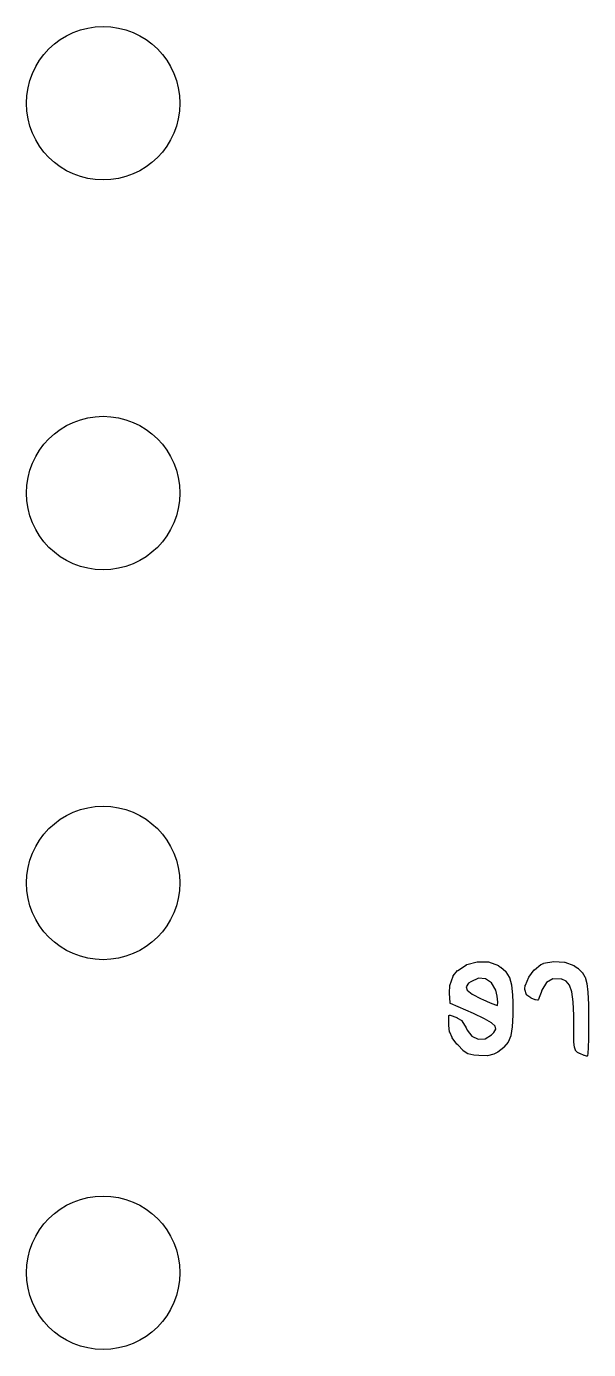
# Model space of a CAD drawing. Extents: x 137.9 to 163.7, y -135.9 to -68.2.
# Drawn here: x 137.95 to 141.61, y -76.8 to -68.17 of the extents above; entities that cross this region are included whole.
import ezdxf

# ---------------------------------------------------------------- set-up
doc = ezdxf.new("R2010")
doc.units = 0
doc.layers.add('BLACK', color=7, linetype='CONTINUOUS')

msp = doc.modelspace()

# ---------------------------------------------------------------- linework, layer by layer
at = {"layer": 'BLACK', "linetype": 'CONTINUOUS'}
for p, q in [((140.761, -74.3253), (140.819, -74.2878)), ((140.819, -74.2874), (140.82, -74.2873)), ((140.819, -74.2875), (140.819, -74.2874)), ((140.819, -74.2876), (140.819, -74.2875)), ((140.819, -74.2877), (140.819, -74.2876)), ((140.819, -74.2878), (140.819, -74.2877)), ((140.82, -74.2871), (140.888, -74.2682)), ((140.82, -74.2872), (140.82, -74.2871)), ((140.82, -74.2873), (140.82, -74.2872)), ((140.888, -74.2682), (140.888, -74.2681)), ((140.888, -74.2681), (140.889, -74.2681)), ((140.888, -74.2682), (140.888, -74.2682)), ((140.889, -74.2681), (140.889, -74.268)), ((140.889, -74.268), (140.889, -74.268)), ((140.889, -74.268), (140.89, -74.268)), ((140.889, -74.2681), (140.889, -74.2681)), ((140.89, -74.268), (140.96, -74.2695)), ((140.96, -74.2695), (140.96, -74.2695)), ((140.96, -74.2695), (140.96, -74.2696)), ((140.96, -74.2696), (140.961, -74.2696)), ((140.961, -74.2696), (140.961, -74.2696)), ((140.961, -74.2696), (140.961, -74.2696)), ((140.961, -74.2696), (140.961, -74.2697)), ((140.961, -74.2697), (140.962, -74.2698)), ((140.962, -74.2698), (141.026, -74.2937)), ((141.026, -74.2937), (141.026, -74.2937)), ((141.026, -74.2937), (141.026, -74.2937)), ((141.026, -74.2937), (141.026, -74.2937)), ((141.026, -74.2937), (141.026, -74.2939)), ((141.026, -74.2939), (141.027, -74.2941)), ((141.027, -74.2941), (141.027, -74.2941)), ((141.027, -74.2941), (141.027, -74.2942)), ((141.027, -74.2942), (141.041, -74.3033)), ((141.041, -74.3033), (141.041, -74.3034)), ((141.041, -74.3034), (141.041, -74.3036)), ((141.041, -74.3036), (141.042, -74.3037)), ((141.042, -74.3037), (141.074, -74.3321)), ((141.261, -74.3202), (141.302, -74.2874)), ((141.302, -74.2872), (141.303, -74.287)), ((141.302, -74.2873), (141.302, -74.2872)), ((141.302, -74.2874), (141.302, -74.2873)), ((141.302, -74.2874), (141.302, -74.2874)), ((141.303, -74.2868), (141.32, -74.2792)), ((141.303, -74.2869), (141.303, -74.2868)), ((141.303, -74.2868), (141.303, -74.2868)), ((141.303, -74.287), (141.303, -74.2869)), ((141.32, -74.2792), (141.32, -74.2791)), ((141.32, -74.2791), (141.32, -74.2791)), ((141.32, -74.2791), (141.321, -74.2791)), ((141.321, -74.2788), (141.387, -74.2662)), ((141.321, -74.2789), (141.321, -74.2788)), ((141.321, -74.279), (141.321, -74.2789)), ((141.321, -74.2789), (141.321, -74.2789)), ((141.321, -74.2791), (141.321, -74.279)), ((141.387, -74.2662), (141.387, -74.2661)), ((141.387, -74.2661), (141.387, -74.2661)), ((141.387, -74.2661), (141.388, -74.2661)), ((141.387, -74.2662), (141.387, -74.2662)), ((141.388, -74.2661), (141.388, -74.2661)), ((141.388, -74.2661), (141.458, -74.2711)), ((141.388, -74.2661), (141.388, -74.2661)), ((141.388, -74.2661), (141.388, -74.2661)), ((141.458, -74.2711), (141.458, -74.2711)), ((141.458, -74.2711), (141.458, -74.2711)), ((141.458, -74.2711), (141.459, -74.2712)), ((141.459, -74.2712), (141.459, -74.2712)), ((141.459, -74.2712), (141.459, -74.2713)), ((141.459, -74.2713), (141.459, -74.2714)), ((141.459, -74.2714), (141.46, -74.2714)), ((141.46, -74.2714), (141.519, -74.2937)), ((141.519, -74.2937), (141.52, -74.2937)), ((141.52, -74.2937), (141.52, -74.2937)), ((141.52, -74.2937), (141.52, -74.2937)), ((141.52, -74.2937), (141.52, -74.2939)), ((141.52, -74.2939), (141.52, -74.2941)), ((141.52, -74.2941), (141.52, -74.2942)), ((141.52, -74.2942), (141.521, -74.2942)), ((141.521, -74.2942), (141.545, -74.3109)), ((140.71, -74.4224), (140.732, -74.3614)), ((140.732, -74.3599), (140.76, -74.3263)), ((140.732, -74.3602), (140.732, -74.3599)), ((140.732, -74.3605), (140.732, -74.3602)), ((140.732, -74.3606), (140.732, -74.3605)), ((140.732, -74.3607), (140.732, -74.3606)), ((140.732, -74.361), (140.732, -74.3607)), ((140.732, -74.3613), (140.732, -74.361)), ((140.732, -74.3614), (140.732, -74.3613)), ((140.76, -74.3259), (140.761, -74.3258)), ((140.76, -74.3261), (140.76, -74.3259)), ((140.76, -74.3263), (140.76, -74.3261)), ((140.76, -74.3263), (140.76, -74.3263)), ((140.761, -74.3255), (140.761, -74.3253)), ((140.761, -74.3256), (140.761, -74.3255)), ((140.761, -74.3258), (140.761, -74.3256)), ((140.896, -74.3764), (140.846, -74.3984)), ((140.943, -74.38), (140.896, -74.3764)), ((140.982, -74.4064), (140.943, -74.38)), ((141.074, -74.3321), (141.074, -74.3321)), ((141.074, -74.3321), (141.074, -74.3323)), ((141.074, -74.3323), (141.075, -74.3324)), ((141.075, -74.3324), (141.075, -74.3327)), ((141.075, -74.3327), (141.075, -74.3328)), ((141.075, -74.3328), (141.075, -74.333)), ((141.075, -74.333), (141.075, -74.3332)), ((141.075, -74.3332), (141.097, -74.3691)), ((141.097, -74.3691), (141.097, -74.3691)), ((141.097, -74.3691), (141.097, -74.3693)), ((141.097, -74.3693), (141.098, -74.3694)), ((141.098, -74.3694), (141.098, -74.3697)), ((141.098, -74.3697), (141.098, -74.37)), ((141.098, -74.37), (141.098, -74.3702)), ((141.098, -74.3702), (141.098, -74.3703)), ((141.098, -74.3703), (141.112, -74.419)), ((141.202, -74.4202), (141.224, -74.3696)), ((141.224, -74.3686), (141.26, -74.3211)), ((141.224, -74.3687), (141.224, -74.3686)), ((141.224, -74.3686), (141.224, -74.3686)), ((141.224, -74.369), (141.224, -74.3687)), ((141.224, -74.3694), (141.224, -74.369)), ((141.224, -74.3695), (141.224, -74.3694)), ((141.224, -74.3694), (141.224, -74.3694)), ((141.224, -74.3696), (141.224, -74.3695)), ((141.26, -74.3203), (141.261, -74.3202)), ((141.26, -74.3204), (141.26, -74.3203)), ((141.26, -74.3206), (141.26, -74.3204)), ((141.26, -74.3209), (141.26, -74.3206)), ((141.26, -74.321), (141.26, -74.3209)), ((141.26, -74.3211), (141.26, -74.321)), ((141.26, -74.3211), (141.26, -74.3211)), ((141.382, -74.3804), (141.34, -74.4044)), ((141.436, -74.3812), (141.382, -74.3804)), ((141.44, -74.3819), (141.436, -74.3812)), ((141.468, -74.3955), (141.44, -74.3819)), ((141.545, -74.3109), (141.546, -74.311)), ((141.546, -74.311), (141.546, -74.3112)), ((141.546, -74.3112), (141.546, -74.3115)), ((141.546, -74.3115), (141.571, -74.3354)), ((141.571, -74.3354), (141.571, -74.3355)), ((141.571, -74.3355), (141.572, -74.3356)), ((141.572, -74.3356), (141.572, -74.3357)), ((141.572, -74.3357), (141.572, -74.336)), ((141.572, -74.336), (141.572, -74.3362)), ((141.572, -74.3362), (141.572, -74.3364)), ((141.572, -74.3364), (141.572, -74.3365)), ((141.572, -74.3365), (141.59, -74.367)), ((141.59, -74.367), (141.59, -74.367)), ((141.59, -74.367), (141.59, -74.3671)), ((141.59, -74.3671), (141.59, -74.3672)), ((141.59, -74.3672), (141.59, -74.3676)), ((141.59, -74.3676), (141.591, -74.3679)), ((141.591, -74.3679), (141.591, -74.368)), ((141.591, -74.368), (141.591, -74.3681)), ((141.591, -74.3681), (141.603, -74.4096)), ((140.708, -74.4721), (140.709, -74.4239)), ((140.708, -74.4723), (140.708, -74.4721)), ((140.708, -74.4725), (140.708, -74.4723)), ((140.708, -74.4726), (140.708, -74.4725)), ((140.712, -74.5371), (140.708, -74.4726)), ((140.709, -74.4228), (140.71, -74.4226)), ((140.709, -74.4231), (140.709, -74.4228)), ((140.709, -74.4233), (140.709, -74.4231)), ((140.709, -74.4236), (140.709, -74.4233)), ((140.709, -74.4238), (140.709, -74.4236)), ((140.709, -74.4239), (140.709, -74.4238)), ((140.71, -74.4226), (140.71, -74.4224)), ((140.832, -74.4089), (140.816, -74.4321)), ((140.816, -74.4321), (140.823, -74.4538)), ((140.823, -74.4538), (140.855, -74.4796)), ((140.846, -74.3984), (140.832, -74.4089)), ((141.01, -74.454), (140.982, -74.4064)), ((141.018, -74.492), (141.01, -74.454)), ((141.112, -74.419), (141.112, -74.4191)), ((141.112, -74.4191), (141.112, -74.4195)), ((141.112, -74.4195), (141.112, -74.4199)), ((141.112, -74.4199), (141.119, -74.4867)), ((141.198, -74.4464), (141.201, -74.4214)), ((141.198, -74.4466), (141.198, -74.4464)), ((141.198, -74.4467), (141.198, -74.4466)), ((141.198, -74.4471), (141.198, -74.4467)), ((141.198, -74.4474), (141.198, -74.4471)), ((141.198, -74.4475), (141.198, -74.4474)), ((141.198, -74.4477), (141.198, -74.4475)), ((141.198, -74.448), (141.198, -74.4477)), ((141.198, -74.4483), (141.198, -74.448)), ((141.198, -74.4485), (141.198, -74.4483)), ((141.198, -74.4487), (141.198, -74.4485)), ((141.21, -74.4835), (141.198, -74.4487)), ((141.198, -74.4487), (141.198, -74.4487)), ((141.201, -74.4211), (141.202, -74.4208)), ((141.201, -74.4212), (141.201, -74.4211)), ((141.201, -74.4214), (141.201, -74.4212)), ((141.201, -74.4214), (141.201, -74.4214)), ((141.202, -74.4203), (141.202, -74.4202)), ((141.202, -74.4204), (141.202, -74.4203)), ((141.202, -74.4208), (141.202, -74.4204)), ((141.305, -74.468), (141.293, -74.5004)), ((141.31, -74.4537), (141.305, -74.4679)), ((141.305, -74.4679), (141.305, -74.468)), ((141.305, -74.468), (141.305, -74.468)), ((141.34, -74.4044), (141.31, -74.4537)), ((141.489, -74.4218), (141.468, -74.3955)), ((141.504, -74.4654), (141.489, -74.4218)), ((141.513, -74.5301), (141.504, -74.4654)), ((141.603, -74.4096), (141.603, -74.4097)), ((141.603, -74.4097), (141.603, -74.4101)), ((141.603, -74.4101), (141.603, -74.4104)), ((141.603, -74.4104), (141.61, -74.4674)), ((141.61, -74.4674), (141.61, -74.4675)), ((141.61, -74.4675), (141.61, -74.4677)), ((141.61, -74.4677), (141.61, -74.4678)), ((141.61, -74.4678), (141.613, -74.5448)), ((140.712, -74.5374), (140.712, -74.5371)), ((140.712, -74.5376), (140.712, -74.5374)), ((140.712, -74.5379), (140.712, -74.5376)), ((140.712, -74.5381), (140.712, -74.5379)), ((140.712, -74.5383), (140.712, -74.5381)), ((140.712, -74.5386), (140.712, -74.5383)), ((140.712, -74.5388), (140.712, -74.5386)), ((140.712, -74.539), (140.712, -74.5388)), ((140.712, -74.5392), (140.712, -74.539)), ((140.712, -74.5395), (140.712, -74.5392)), ((140.712, -74.5396), (140.712, -74.5395)), ((140.713, -74.5398), (140.712, -74.5396)), ((140.713, -74.54), (140.713, -74.5398)), ((140.713, -74.5402), (140.713, -74.54)), ((140.713, -74.5404), (140.713, -74.5402)), ((140.713, -74.5405), (140.713, -74.5404)), ((140.713, -74.5407), (140.713, -74.5405)), ((140.714, -74.5409), (140.713, -74.5407)), ((140.714, -74.541), (140.714, -74.5409)), ((140.714, -74.5411), (140.714, -74.541)), ((140.714, -74.5412), (140.714, -74.5411)), ((140.714, -74.5414), (140.714, -74.5412)), ((140.715, -74.5414), (140.714, -74.5414)), ((140.863, -74.6065), (140.715, -74.5414)), ((140.855, -74.4796), (140.915, -74.5102)), ((140.915, -74.5102), (140.925, -74.5146)), ((140.925, -74.5146), (140.973, -74.5354)), ((140.973, -74.5354), (141.008, -74.55)), ((141.008, -74.55), (141.021, -74.5541)), ((141.022, -74.5314), (141.018, -74.492)), ((141.021, -74.5541), (141.022, -74.5314)), ((141.119, -74.4867), (141.119, -74.4868)), ((141.119, -74.4868), (141.119, -74.487)), ((141.119, -74.487), (141.119, -74.4871)), ((141.119, -74.4871), (141.12, -74.5311)), ((141.12, -74.5311), (141.12, -74.5311)), ((141.12, -74.5311), (141.121, -74.5775)), ((141.21, -74.4836), (141.21, -74.4835)), ((141.21, -74.4837), (141.21, -74.4836)), ((141.21, -74.4841), (141.21, -74.4837)), ((141.21, -74.4844), (141.21, -74.4841)), ((141.21, -74.4845), (141.21, -74.4844)), ((141.21, -74.4846), (141.21, -74.4845)), ((141.211, -74.4849), (141.21, -74.4846)), ((141.211, -74.4852), (141.211, -74.4849)), ((141.211, -74.4853), (141.211, -74.4852)), ((141.211, -74.4856), (141.211, -74.4853)), ((141.211, -74.4853), (141.211, -74.4853)), ((141.212, -74.4859), (141.211, -74.4856)), ((141.212, -74.486), (141.212, -74.4859)), ((141.212, -74.4859), (141.212, -74.4859)), ((141.238, -74.5044), (141.212, -74.486)), ((141.212, -74.486), (141.212, -74.486)), ((141.238, -74.5045), (141.238, -74.5044)), ((141.239, -74.5047), (141.238, -74.5045)), ((141.238, -74.5045), (141.238, -74.5045)), ((141.239, -74.5049), (141.239, -74.5047)), ((141.239, -74.505), (141.239, -74.5049)), ((141.239, -74.5049), (141.239, -74.5049)), ((141.267, -74.5162), (141.239, -74.505)), ((141.239, -74.505), (141.239, -74.505)), ((141.268, -74.5163), (141.267, -74.5162)), ((141.267, -74.5162), (141.267, -74.5162)), ((141.267, -74.5162), (141.267, -74.5162)), ((141.268, -74.5164), (141.268, -74.5163)), ((141.268, -74.5165), (141.268, -74.5164)), ((141.268, -74.5164), (141.268, -74.5164)), ((141.268, -74.5164), (141.268, -74.5164)), ((141.281, -74.5185), (141.268, -74.5165)), ((141.282, -74.5186), (141.281, -74.5185)), ((141.281, -74.5185), (141.281, -74.5185)), ((141.283, -74.5185), (141.282, -74.5185)), ((141.282, -74.5185), (141.282, -74.5186)), ((141.282, -74.5186), (141.282, -74.5186)), ((141.282, -74.5186), (141.282, -74.5186)), ((141.284, -74.5182), (141.283, -74.5183)), ((141.283, -74.5183), (141.283, -74.5184)), ((141.283, -74.5184), (141.283, -74.5185)), ((141.283, -74.5185), (141.283, -74.5185)), ((141.285, -74.5178), (141.284, -74.5179)), ((141.284, -74.5179), (141.284, -74.5181)), ((141.284, -74.5181), (141.284, -74.5182)), ((141.284, -74.5182), (141.284, -74.5182)), ((141.286, -74.517), (141.285, -74.5171)), ((141.285, -74.5171), (141.285, -74.5172)), ((141.285, -74.5172), (141.285, -74.5174)), ((141.285, -74.5174), (141.285, -74.5176)), ((141.285, -74.5176), (141.285, -74.5177)), ((141.285, -74.5177), (141.285, -74.5178)), ((141.287, -74.5155), (141.286, -74.5156)), ((141.286, -74.5156), (141.286, -74.5159)), ((141.286, -74.5159), (141.286, -74.5162)), ((141.286, -74.5162), (141.286, -74.5163)), ((141.286, -74.5163), (141.286, -74.5164)), ((141.286, -74.5164), (141.286, -74.5167)), ((141.286, -74.5167), (141.286, -74.517)), ((141.293, -74.5006), (141.287, -74.5155)), ((141.293, -74.5004), (141.293, -74.5005)), ((141.293, -74.5005), (141.293, -74.5005)), ((141.293, -74.5005), (141.293, -74.5006)), ((141.517, -74.6189), (141.513, -74.5301)), ((141.613, -74.5448), (141.613, -74.5449)), ((141.613, -74.5449), (141.613, -74.545)), ((141.613, -74.545), (141.613, -74.545)), ((141.613, -74.545), (141.614, -74.6465)), ((140.704, -74.6197), (140.705, -74.6193)), ((140.704, -74.6198), (140.704, -74.6197)), ((140.704, -74.6199), (140.704, -74.6198)), ((140.704, -74.6203), (140.704, -74.6199)), ((140.704, -74.6207), (140.704, -74.6203)), ((140.704, -74.683), (140.704, -74.6207)), ((140.705, -74.6177), (140.706, -74.6173)), ((140.705, -74.618), (140.705, -74.6177)), ((140.705, -74.6181), (140.705, -74.618)), ((140.705, -74.618), (140.705, -74.618)), ((140.705, -74.6184), (140.705, -74.6181)), ((140.705, -74.6188), (140.705, -74.6184)), ((140.705, -74.6189), (140.705, -74.6188)), ((140.705, -74.619), (140.705, -74.6189)), ((140.705, -74.6193), (140.705, -74.619)), ((140.706, -74.6167), (140.707, -74.6166)), ((140.706, -74.617), (140.706, -74.6167)), ((140.706, -74.6167), (140.706, -74.6167)), ((140.706, -74.6172), (140.706, -74.617)), ((140.706, -74.6173), (140.706, -74.6172)), ((140.706, -74.6173), (140.706, -74.6173)), ((140.707, -74.6161), (140.708, -74.616)), ((140.707, -74.6162), (140.707, -74.6161)), ((140.707, -74.6164), (140.707, -74.6162)), ((140.707, -74.6162), (140.707, -74.6162)), ((140.707, -74.6166), (140.707, -74.6164)), ((140.708, -74.6159), (140.709, -74.6158)), ((140.708, -74.616), (140.708, -74.6159)), ((140.708, -74.6159), (140.708, -74.6159)), ((140.708, -74.6159), (140.708, -74.6159)), ((140.709, -74.6158), (140.709, -74.6158)), ((140.709, -74.6158), (140.709, -74.6158)), ((140.709, -74.6158), (140.709, -74.6158)), ((140.709, -74.6158), (140.71, -74.6158)), ((140.71, -74.6158), (140.71, -74.6158)), ((140.71, -74.6158), (140.71, -74.6159)), ((140.71, -74.6159), (140.71, -74.6159)), ((140.71, -74.6159), (140.711, -74.616)), ((140.711, -74.616), (140.711, -74.6161)), ((140.711, -74.6161), (140.755, -74.6325)), ((140.755, -74.6325), (140.755, -74.6325)), ((140.755, -74.6325), (140.755, -74.6327)), ((140.755, -74.6327), (140.755, -74.6329)), ((140.755, -74.6329), (140.787, -74.6521)), ((140.935, -74.6397), (140.863, -74.6065)), ((140.982, -74.666), (140.935, -74.6397)), ((141.12, -74.6165), (141.117, -74.6928)), ((141.121, -74.5777), (141.12, -74.6163)), ((141.12, -74.6163), (141.12, -74.6164)), ((141.12, -74.6164), (141.12, -74.6165)), ((141.12, -74.6165), (141.12, -74.6165)), ((141.121, -74.5775), (141.121, -74.5776)), ((141.121, -74.5776), (141.121, -74.5776)), ((141.121, -74.5776), (141.121, -74.5777)), ((141.517, -74.6662), (141.517, -74.6189)), ((141.614, -74.6465), (141.614, -74.6466)), ((141.614, -74.6466), (141.614, -74.699)), ((140.704, -74.6832), (140.704, -74.683)), ((140.704, -74.6833), (140.704, -74.6832)), ((140.704, -74.6834), (140.704, -74.6833)), ((140.708, -74.7257), (140.704, -74.6834)), ((140.708, -74.726), (140.708, -74.7257)), ((140.708, -74.7262), (140.708, -74.726)), ((140.708, -74.7265), (140.708, -74.7262)), ((140.708, -74.7267), (140.708, -74.7265)), ((140.708, -74.7269), (140.708, -74.7267)), ((140.708, -74.7272), (140.708, -74.7269)), ((140.709, -74.7272), (140.708, -74.7272)), ((140.724, -74.7629), (140.709, -74.7272)), ((140.787, -74.6521), (140.787, -74.6521)), ((140.787, -74.6521), (140.787, -74.6522)), ((140.787, -74.6522), (140.787, -74.6523)), ((140.787, -74.6523), (140.788, -74.6525)), ((140.788, -74.6525), (140.788, -74.6527)), ((140.788, -74.6527), (140.788, -74.6528)), ((140.788, -74.6528), (140.788, -74.653)), ((140.788, -74.653), (140.788, -74.6532)), ((140.788, -74.6532), (140.788, -74.6534)), ((140.788, -74.6534), (140.789, -74.6536)), ((140.789, -74.6536), (140.789, -74.6537)), ((140.789, -74.6537), (140.816, -74.6987)), ((140.816, -74.6987), (140.816, -74.6988)), ((140.816, -74.6988), (140.816, -74.6992)), ((140.816, -74.6992), (140.817, -74.6995)), ((140.817, -74.6995), (140.822, -74.7132)), ((140.822, -74.7132), (140.853, -74.7525)), ((141.005, -74.6877), (140.982, -74.666)), ((140.982, -74.745), (140.996, -74.7295)), ((140.996, -74.7295), (141.009, -74.7068)), ((141.009, -74.7068), (141.005, -74.6877)), ((141.117, -74.6933), (141.107, -74.7491)), ((141.117, -74.6928), (141.117, -74.6928)), ((141.117, -74.6928), (141.117, -74.6931)), ((141.117, -74.6931), (141.117, -74.6933)), ((141.517, -74.6663), (141.517, -74.6662)), ((141.517, -74.7411), (141.517, -74.6663)), ((141.614, -74.6991), (141.613, -74.7708)), ((141.614, -74.699), (141.614, -74.6991)), ((140.724, -74.763), (140.724, -74.7629)), ((140.724, -74.7631), (140.724, -74.763)), ((140.724, -74.7634), (140.724, -74.7631)), ((140.724, -74.7638), (140.724, -74.7634)), ((140.724, -74.7639), (140.724, -74.7638)), ((140.724, -74.764), (140.724, -74.7639)), ((140.756, -74.805), (140.724, -74.764)), ((140.724, -74.764), (140.724, -74.764)), ((140.756, -74.8051), (140.756, -74.805)), ((140.756, -74.8052), (140.756, -74.8051)), ((140.761, -74.8106), (140.756, -74.8052)), ((140.756, -74.8052), (140.756, -74.8052)), ((140.761, -74.8107), (140.761, -74.8106)), ((140.761, -74.8106), (140.761, -74.8106)), ((140.796, -74.8472), (140.761, -74.8107)), ((140.761, -74.8107), (140.761, -74.8107)), ((140.853, -74.7525), (140.895, -74.772)), ((140.895, -74.772), (140.94, -74.7703)), ((140.94, -74.7703), (140.982, -74.745)), ((141.089, -74.7928), (141.062, -74.8256)), ((141.09, -74.7922), (141.089, -74.7924)), ((141.089, -74.7924), (141.089, -74.7926)), ((141.089, -74.7926), (141.089, -74.7928)), ((141.107, -74.7502), (141.09, -74.7915)), ((141.09, -74.7915), (141.09, -74.7916)), ((141.09, -74.7916), (141.09, -74.7918)), ((141.09, -74.7918), (141.09, -74.792)), ((141.09, -74.792), (141.09, -74.7922)), ((141.107, -74.7491), (141.107, -74.7492)), ((141.107, -74.7492), (141.107, -74.7492)), ((141.107, -74.7492), (141.107, -74.7493)), ((141.107, -74.7493), (141.107, -74.7497)), ((141.107, -74.7497), (141.107, -74.7501)), ((141.107, -74.7501), (141.107, -74.7502)), ((141.107, -74.7502), (141.107, -74.7502)), ((141.517, -74.7412), (141.517, -74.7411)), ((141.517, -74.7411), (141.517, -74.7411)), ((141.517, -74.7411), (141.517, -74.7411)), ((141.518, -74.7922), (141.517, -74.7412)), ((141.518, -74.7923), (141.518, -74.7922)), ((141.518, -74.7925), (141.518, -74.7923)), ((141.519, -74.7926), (141.518, -74.7925)), ((141.522, -74.825), (141.519, -74.7926)), ((141.613, -74.7709), (141.612, -74.8281)), ((141.613, -74.7708), (141.613, -74.7708)), ((141.613, -74.7708), (141.613, -74.7709)), ((140.796, -74.8473), (140.796, -74.8472)), ((140.796, -74.8472), (140.796, -74.8472)), ((140.796, -74.8475), (140.796, -74.8473)), ((140.797, -74.8478), (140.796, -74.8475)), ((140.797, -74.8479), (140.797, -74.8478)), ((140.797, -74.8478), (140.797, -74.8478)), ((140.827, -74.8675), (140.797, -74.8479)), ((140.797, -74.8479), (140.797, -74.8479)), ((140.827, -74.8676), (140.827, -74.8675)), ((140.828, -74.8678), (140.827, -74.8676)), ((140.828, -74.8679), (140.828, -74.8678)), ((140.828, -74.868), (140.828, -74.8679)), ((140.828, -74.8679), (140.828, -74.8679)), ((140.828, -74.8681), (140.828, -74.868)), ((140.866, -74.8771), (140.828, -74.8681)), ((140.828, -74.8681), (140.828, -74.8681)), ((140.867, -74.8772), (140.866, -74.8771)), ((140.867, -74.8773), (140.867, -74.8772)), ((140.898, -74.8802), (140.867, -74.8773)), ((140.867, -74.8773), (140.867, -74.8773)), ((140.899, -74.8802), (140.898, -74.8802)), ((140.898, -74.8802), (140.898, -74.8802)), ((140.955, -74.881), (140.899, -74.8802)), ((140.899, -74.8802), (140.899, -74.8802)), ((140.956, -74.8809), (140.955, -74.8809)), ((140.955, -74.8809), (140.955, -74.881)), ((140.955, -74.881), (140.955, -74.881)), ((140.955, -74.881), (140.955, -74.881)), ((140.996, -74.8715), (140.956, -74.8808)), ((140.956, -74.8808), (140.956, -74.8808)), ((140.956, -74.8808), (140.956, -74.8809)), ((140.956, -74.8809), (140.956, -74.8809)), ((140.997, -74.8712), (140.996, -74.8713)), ((140.996, -74.8713), (140.996, -74.8714)), ((140.996, -74.8714), (140.996, -74.8715)), ((140.996, -74.8715), (140.996, -74.8715)), ((141.022, -74.8572), (140.997, -74.871)), ((140.997, -74.871), (140.997, -74.8711)), ((140.997, -74.8711), (140.997, -74.8711)), ((140.997, -74.8711), (140.997, -74.8712)), ((141.061, -74.8264), (141.022, -74.8568)), ((141.022, -74.8568), (141.022, -74.8568)), ((141.022, -74.8568), (141.022, -74.857)), ((141.022, -74.857), (141.022, -74.8572)), ((141.062, -74.826), (141.061, -74.8264)), ((141.061, -74.8264), (141.061, -74.8264)), ((141.061, -74.8264), (141.061, -74.8264)), ((141.062, -74.8256), (141.062, -74.8257)), ((141.062, -74.8257), (141.062, -74.8257)), ((141.062, -74.8257), (141.062, -74.8257)), ((141.062, -74.8257), (141.062, -74.826)), ((141.522, -74.8255), (141.522, -74.825)), ((141.522, -74.825), (141.522, -74.825)), ((141.522, -74.825), (141.522, -74.825)), ((141.522, -74.8259), (141.522, -74.8255)), ((141.522, -74.826), (141.522, -74.8259)), ((141.522, -74.8259), (141.522, -74.8259)), ((141.528, -74.845), (141.522, -74.826)), ((141.522, -74.826), (141.522, -74.826)), ((141.528, -74.8451), (141.528, -74.845)), ((141.528, -74.8452), (141.528, -74.8451)), ((141.528, -74.8456), (141.528, -74.8452)), ((141.529, -74.8459), (141.528, -74.8456)), ((141.529, -74.846), (141.529, -74.8459)), ((141.529, -74.8461), (141.529, -74.846)), ((141.529, -74.8464), (141.529, -74.8461)), ((141.529, -74.8467), (141.529, -74.8464)), ((141.529, -74.8468), (141.529, -74.8467)), ((141.529, -74.8469), (141.529, -74.8468)), ((141.539, -74.8578), (141.529, -74.8469)), ((141.529, -74.8469), (141.529, -74.8469)), ((141.54, -74.858), (141.539, -74.8578)), ((141.54, -74.8582), (141.54, -74.858)), ((141.54, -74.8583), (141.54, -74.8582)), ((141.54, -74.8584), (141.54, -74.8583)), ((141.54, -74.8586), (141.54, -74.8584)), ((141.541, -74.8588), (141.54, -74.8586)), ((141.556, -74.8667), (141.541, -74.8588)), ((141.541, -74.8588), (141.541, -74.8588)), ((141.556, -74.8668), (141.556, -74.8667)), ((141.556, -74.8667), (141.556, -74.8667)), ((141.557, -74.8672), (141.556, -74.8668)), ((141.556, -74.8668), (141.556, -74.8668)), ((141.557, -74.8673), (141.557, -74.8672)), ((141.557, -74.8672), (141.557, -74.8672)), ((141.557, -74.8672), (141.557, -74.8672)), ((141.586, -74.8796), (141.557, -74.8673)), ((141.587, -74.8797), (141.586, -74.8796)), ((141.586, -74.8796), (141.586, -74.8796)), ((141.587, -74.8798), (141.587, -74.8797)), ((141.601, -74.8843), (141.587, -74.8798)), ((141.601, -74.8844), (141.601, -74.8843)), ((141.602, -74.8844), (141.601, -74.8844)), ((141.602, -74.8845), (141.602, -74.8844)), ((141.603, -74.8845), (141.602, -74.8845)), ((141.602, -74.8845), (141.602, -74.8845)), ((141.602, -74.8845), (141.602, -74.8845)), ((141.604, -74.8844), (141.603, -74.8844)), ((141.603, -74.8844), (141.603, -74.8845)), ((141.603, -74.8845), (141.603, -74.8845)), ((141.603, -74.8845), (141.603, -74.8845)), ((141.605, -74.8841), (141.604, -74.8842)), ((141.604, -74.8842), (141.604, -74.8843)), ((141.604, -74.8843), (141.604, -74.8843)), ((141.604, -74.8843), (141.604, -74.8844)), ((141.606, -74.8835), (141.605, -74.8836)), ((141.605, -74.8836), (141.605, -74.8838)), ((141.605, -74.8838), (141.605, -74.884)), ((141.605, -74.884), (141.605, -74.884)), ((141.605, -74.884), (141.605, -74.8841)), ((141.607, -74.8825), (141.606, -74.8827)), ((141.606, -74.8827), (141.606, -74.8828)), ((141.606, -74.8828), (141.606, -74.883)), ((141.606, -74.883), (141.606, -74.8832)), ((141.606, -74.8832), (141.606, -74.8834)), ((141.606, -74.8834), (141.606, -74.8835)), ((141.608, -74.8804), (141.607, -74.8807)), ((141.607, -74.8807), (141.607, -74.881)), ((141.607, -74.881), (141.607, -74.8812)), ((141.607, -74.8812), (141.607, -74.8813)), ((141.607, -74.8813), (141.607, -74.8816)), ((141.607, -74.8816), (141.607, -74.8819)), ((141.607, -74.8819), (141.607, -74.8821)), ((141.607, -74.8821), (141.607, -74.8822)), ((141.607, -74.8822), (141.607, -74.8825)), ((141.61, -74.8666), (141.608, -74.8803)), ((141.608, -74.8803), (141.608, -74.8804)), ((141.612, -74.8282), (141.61, -74.8661)), ((141.61, -74.8661), (141.61, -74.8661)), ((141.61, -74.8661), (141.61, -74.8664)), ((141.61, -74.8664), (141.61, -74.8666)), ((141.612, -74.8281), (141.612, -74.8281)), ((141.612, -74.8281), (141.612, -74.8282)), ((141.612, -74.8282), (141.612, -74.8282))]:
    msp.add_line(p, q, dxfattribs=at)
at = {"layer": 'BLACK'}
for centre in [(138.45, -68.675), (138.45, -71.215), (138.45, -73.755), (138.45, -76.295)]:
    msp.add_circle(centre, 0.5, dxfattribs=at)

doc.saveas('drawing.dxf')
